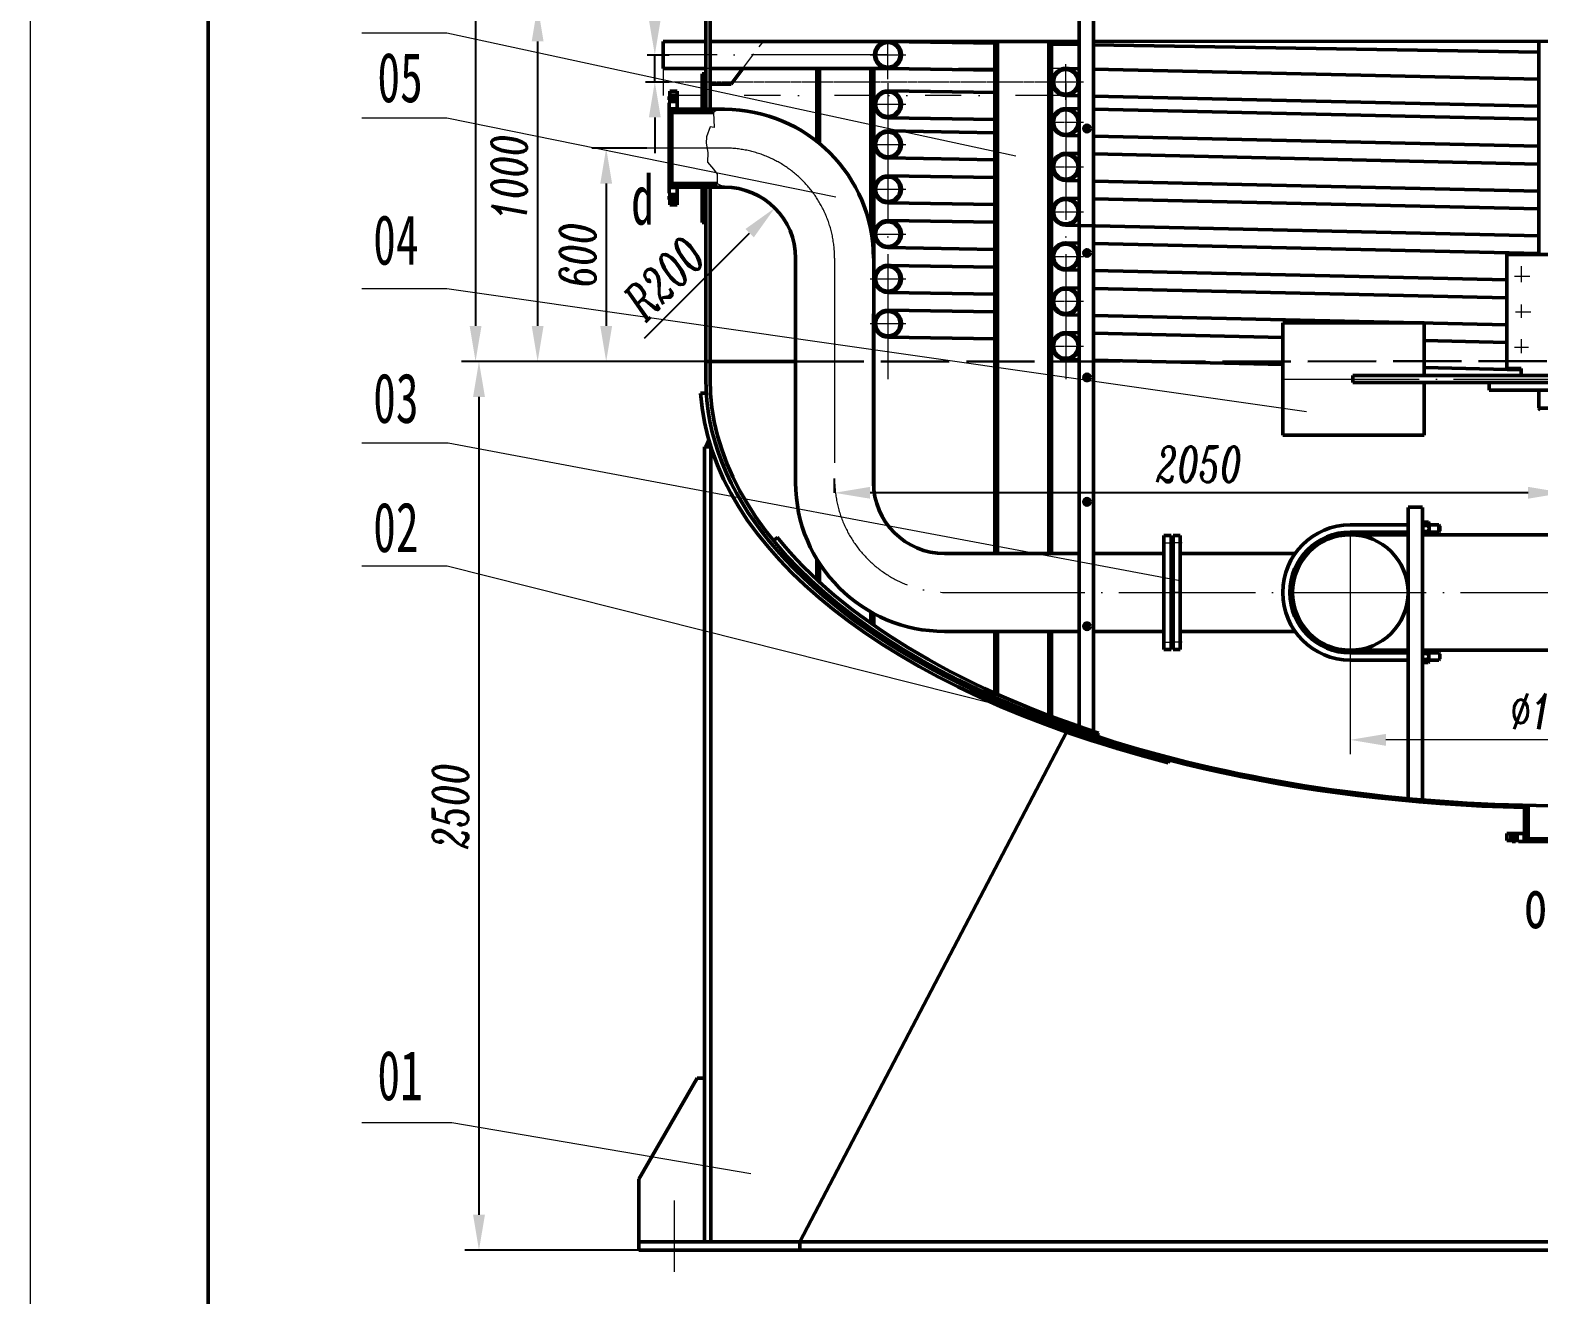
# Model space of a CAD drawing. Header units: millimetres. Extents: x 0 to 16820, y 0 to 23780.
# Drawn here: x 0 to 4242, y 2941 to 6498 of the extents above; entities that cross this region are included whole.
import ezdxf

# ---------------------------------------------------------------- set-up
doc = ezdxf.new("R2010")
doc.units = ezdxf.units.MM
doc.header["$LTSCALE"] = 4
for name, pattern in [('ACAD_ISO02W100', [15, 12, -3]), ('ACAD_ISO04W100', [30, 24, -3, 0, -3]), ('CENTER', [2, 1.25, -0.25, 0.25, -0.25]), ('DIVIDE2', [15.875, 6.35, -3.175, 0, -3.175, 0, -3.175]), ('HIDDEN2', [4.7625, 3.175, -1.5875])]:
    doc.linetypes.add(name, pattern=pattern)
for name, color, linetype, lineweight in [('中心线', 1, 'CENTER', 13), ('双点划线', 6, 'DIVIDE2', 15), ('尺寸线', 2, 'Continuous', 15), ('点划线', 1, 'ACAD_ISO04W100', 15), ('粗实线', 3, 'Continuous', 50), ('细实线', 5, 'Continuous', 15), ('虚线', 4, 'ACAD_ISO02W100', 30), ('虚线2', 8, 'HIDDEN2', 20)]:
    doc.layers.add(name, color=color, linetype=linetype, lineweight=lineweight)
doc.styles.add('DIM', font='italic.shx', dxfattribs={"width": 0.67})
doc.styles.add('汉字', font='SIMFANG.TTF', dxfattribs={"width": 0.67, "height": 100})
doc.dimstyles.new('机械', dxfattribs={"dimscale": 20, "dimtxt": 5, "dimasz": 5, "dimexe": 2, "dimexo": 0, "dimgap": 1.5, "dimtad": 1, "dimdec": 1, "dimdsep": 46, "dimtxsty": 'DIM', "dimcen": 2.5, "dimadec": 0, "dimazin": 0, "dimtfac": 1, "dimtdec": 1, "dimtmove": 0, "dimatfit": 3, "dimfxl": 0, "dimarcsym": 0})

# ---------------------------------------------------------------- blocks, each defined once
blk = doc.blocks.new('*D2')
at = {"layer": 'Defpoints', "color": 0, "ltscale": 4}
for p in [(1899.5, 18046.5), (1252.2, 5566.5), (1913.6, 5566.5)]:
    blk.add_point(p, dxfattribs=at)
at = {"layer": '尺寸线', "color": 0, "lineweight": -2, "ltscale": 4}
for p, q in [((1899.5, 18046.5), (1212.2, 18046.5)), ((1252.2, 17946.5), (1252.2, 5666.5)), ((1913.6, 5566.5), (1212.2, 5566.5))]:
    blk.add_line(p, q, dxfattribs=at)
at = {"layer": '尺寸线', "color": 0, "ltscale": 4}
for points in [[(1235.6, 17946.5), (1268.9, 17946.5), (1252.2, 18046.5)], [(1235.6, 5666.5), (1268.9, 5666.5), (1252.2, 5566.5)]]:
    blk.add_solid(points, dxfattribs=at)
at = {"layer": '尺寸线', "color": 0, "ltscale": 4, "insert": (1172.2, 12068.1), "char_height": 100, "attachment_point": 5, "rotation": 90, "style": 'DIM'}
blk.add_mtext('12480', dxfattribs=at)
blk = doc.blocks.new('*D6')
at = {"layer": 'Defpoints', "color": 0, "ltscale": 4}
for p in [(1899.5, 5566.5), (1261.8, 3066.5), (1711.5, 3066.5)]:
    blk.add_point(p, dxfattribs=at)
at = {"layer": '尺寸线', "color": 0, "lineweight": -2, "ltscale": 4}
for p, q in [((1899.5, 5566.5), (1221.8, 5566.5)), ((1261.8, 5466.5), (1261.8, 3166.5)), ((1711.5, 3066.5), (1221.8, 3066.5))]:
    blk.add_line(p, q, dxfattribs=at)
at = {"layer": '尺寸线', "color": 0, "ltscale": 4}
for points in [[(1245.2, 5466.5), (1278.5, 5466.5), (1261.8, 5566.5)], [(1245.2, 3166.5), (1278.5, 3166.5), (1261.8, 3066.5)]]:
    blk.add_solid(points, dxfattribs=at)
at = {"layer": '尺寸线', "color": 0, "ltscale": 4, "insert": (1181.8, 4316.5), "char_height": 100, "attachment_point": 5, "rotation": 90, "style": 'DIM'}
blk.add_mtext('2500', dxfattribs=at)
blk = doc.blocks.new('*D14')
at = {"layer": 'Defpoints', "color": 0, "ltscale": 4}
for p in [(1734.4, 6428.6), (1730.1, 6352.6), (1756.1, 6352.6)]:
    blk.add_point(p, dxfattribs=at)
at = {"layer": '尺寸线', "color": 0, "lineweight": -2, "ltscale": 4}
for p, q in [((1756.1, 6528.6), (1756.1, 6840.2)), ((1734.4, 6428.6), (1796.1, 6428.6)), ((1756.1, 6352.6), (1756.1, 6428.6)), ((1730.1, 6352.6), (1796.1, 6352.6)), ((1756.1, 6252.6), (1756.1, 6152.6))]:
    blk.add_line(p, q, dxfattribs=at)
at = {"layer": '尺寸线', "color": 0, "ltscale": 4}
for points in [[(1739.4, 6528.6), (1772.8, 6528.6), (1756.1, 6428.6)], [(1739.4, 6252.6), (1772.8, 6252.6), (1756.1, 6352.6)]]:
    blk.add_solid(points, dxfattribs=at)
at = {"layer": '尺寸线', "color": 0, "ltscale": 4, "insert": (1676.1, 6755.9), "char_height": 100, "attachment_point": 5, "rotation": 90, "style": 'DIM'}
blk.add_mtext('76', dxfattribs=at)
blk = doc.blocks.new('*D17')
at = {"layer": 'Defpoints', "color": 0, "ltscale": 4}
for p in [(1911.5, 6566.5), (1426.7, 5566.5), (1913.6, 5566.5)]:
    blk.add_point(p, dxfattribs=at)
at = {"layer": '尺寸线', "color": 0, "lineweight": -2, "ltscale": 4}
for p, q in [((1911.5, 6566.5), (1386.7, 6566.5)), ((1426.7, 6466.5), (1426.7, 5666.5)), ((1913.6, 5566.5), (1386.7, 5566.5))]:
    blk.add_line(p, q, dxfattribs=at)
at = {"layer": '尺寸线', "color": 0, "ltscale": 4}
for points in [[(1410.1, 6466.5), (1443.4, 6466.5), (1426.7, 6566.5)], [(1410.1, 5666.5), (1443.4, 5666.5), (1426.7, 5566.5)]]:
    blk.add_solid(points, dxfattribs=at)
at = {"layer": '尺寸线', "color": 0, "ltscale": 4, "insert": (1346.7, 6084.3), "char_height": 100, "attachment_point": 5, "rotation": 90, "style": 'DIM'}
blk.add_mtext('1000', dxfattribs=at)
blk = doc.blocks.new('*D32')
at = {"layer": 'Defpoints', "color": 0, "ltscale": 4}
for p in [(1733.6, 6166.5), (1619.5, 5566.5), (2025.8, 5566.5)]:
    blk.add_point(p, dxfattribs=at)
at = {"layer": '尺寸线', "color": 0, "lineweight": -2, "ltscale": 4}
for p, q in [((1733.6, 6166.5), (1579.5, 6166.5)), ((1619.5, 6066.5), (1619.5, 5666.5)), ((2025.8, 5566.5), (1579.5, 5566.5))]:
    blk.add_line(p, q, dxfattribs=at)
at = {"layer": '尺寸线', "color": 0, "ltscale": 4}
for points in [[(1602.8, 6066.5), (1636.1, 6066.5), (1619.5, 6166.5)], [(1602.8, 5666.5), (1636.1, 5666.5), (1619.5, 5566.5)]]:
    blk.add_solid(points, dxfattribs=at)
at = {"layer": '尺寸线', "color": 0, "ltscale": 4, "insert": (1539.5, 5866.5), "char_height": 100, "attachment_point": 5, "rotation": 90, "style": 'DIM'}
blk.add_mtext('600', dxfattribs=at)
blk = doc.blocks.new('*D37')
at = {"layer": 'Defpoints', "color": 0, "ltscale": 4}
for p in [(2093.5, 5997.9), (1952, 5856.5)]:
    blk.add_point(p, dxfattribs=at)
at = {"layer": '尺寸线', "color": 0, "lineweight": -2, "ltscale": 4}
blk.add_line((1726.9, 5631.4), (2022.8, 5927.2), dxfattribs=at)
at = {"layer": '尺寸线', "color": 0, "ltscale": 4}
blk.add_solid([(2011, 5939), (2034.5, 5915.4), (2093.5, 5997.9)], dxfattribs=at)
at = {"layer": '尺寸线', "color": 0, "ltscale": 4, "insert": (1782.9, 5800.5), "char_height": 100, "attachment_point": 5, "rotation": 45, "style": 'DIM'}
blk.add_mtext('R200', dxfattribs=at)
blk = doc.blocks.new('*D38')
at = {"layer": 'Defpoints', "color": 0, "ltscale": 4}
for p in [(2261.5, 5196.9), (2261.5, 5196.9), (4311.5, 5196.9)]:
    blk.add_point(p, dxfattribs=at)
at = {"layer": '尺寸线', "color": 0, "lineweight": -2, "ltscale": 4}
for p, q in [((2261.5, 5196.9), (2261.5, 5236.9)), ((4311.5, 5196.9), (4311.5, 5236.9)), ((4211.5, 5196.9), (2361.5, 5196.9))]:
    blk.add_line(p, q, dxfattribs=at)
at = {"layer": '尺寸线', "color": 0, "ltscale": 4}
for points in [[(2361.5, 5213.6), (2361.5, 5180.3), (2261.5, 5196.9)], [(4211.5, 5213.6), (4211.5, 5180.3), (4311.5, 5196.9)]]:
    blk.add_solid(points, dxfattribs=at)
at = {"layer": '尺寸线', "color": 0, "ltscale": 4, "insert": (3286.5, 5276.9), "char_height": 100, "attachment_point": 5, "style": 'DIM'}
blk.add_mtext('2050', dxfattribs=at)

msp = doc.modelspace()

# ---------------------------------------------------------------- hatches: boundary and pattern name
at = {"layer": '细实线', "ltscale": 4}
h = msp.add_hatch(dxfattribs=at)
h.set_pattern_fill('ANSI31', color=256, scale=0.5, style=0)
h.set_pattern_definition([(45, (-965.1833, -14471.4793), (-1.12253202, 1.12253202), [])])
h.paths.add_polyline_path([(2962.12, 6221.52, 1), (2980.12, 6221.52, 1)])
h = msp.add_hatch(dxfattribs=at)
h.set_pattern_fill('ANSI31', color=256, scale=0.5, style=0)
h.set_pattern_definition([(45, (-965.1833, -14821.4793), (-1.12253202, 1.12253202), [])])
h.paths.add_polyline_path([(2962.12, 5871.52, 1), (2980.12, 5871.52, 1)])
h = msp.add_hatch(dxfattribs=at)
h.set_pattern_fill('ANSI31', color=256, scale=0.5, style=0)
h.set_pattern_definition([(45, (-965.1833, -15171.4793), (-1.12253202, 1.12253202), [])])
h.paths.add_polyline_path([(2962.12, 5521.52, 1), (2980.12, 5521.52, 1)])
h = msp.add_hatch(dxfattribs=at)
h.set_pattern_fill('ANSI31', color=256, scale=0.5, style=0)
h.set_pattern_definition([(45, (-965.1833, -15521.4793), (-1.12253202, 1.12253202), [])])
h.paths.add_polyline_path([(2962.12, 5171.52, 1), (2980.12, 5171.52, 1)])
h = msp.add_hatch(dxfattribs=at)
h.set_pattern_fill('ANSI31', color=256, scale=0.5, style=0)
h.set_pattern_definition([(45, (-965.1833, -15871.4793), (-1.12253202, 1.12253202), [])])
h.paths.add_polyline_path([(2962.12, 4821.52, 1), (2980.12, 4821.52, 1)])

# ---------------------------------------------------------------- linework, layer by layer
at = {"layer": '中心线'}
for p, q in [((2911.54, 6302.63), (2911.54, 6402.63)), ((1730.12, 6352.63), (2961.54, 6352.63)), ((2861.54, 6352.63), (2961.54, 6352.63)), ((2861.54, 6239.63), (2961.54, 6239.63)), ((2861.54, 6113.63), (2961.54, 6113.63)), ((2861.54, 5987.63), (2961.54, 5987.63)), ((2861.54, 5861.63), (2961.54, 5861.63)), ((2861.54, 5735.63), (2961.54, 5735.63)), ((2861.54, 5609.63), (2961.54, 5609.63)), ((3182.54, 5056.52), (3214.54, 5056.52)), ((3238.54, 5056.52), (3206.54, 5056.52)), ((3182.54, 4776.52), (3214.54, 4776.52)), ((3238.54, 4776.52), (3206.54, 4776.52))]:
    msp.add_line(p, q, dxfattribs=at)
at = {"layer": '双点划线', "ltscale": 4}
for p, q in [((2411.54, 6390.63), (1779.54, 6390.63)), ((1779.54, 6390.63), (1779.54, 6314.63)), ((2711.71, 6390.63), (1779.54, 6390.63)), ((2911.54, 6390.63), (2871.71, 6390.63)), ((1899.54, 6314.63), (1779.54, 6314.63)), ((2871.71, 6314.63), (1911.54, 6314.63)), ((2911.54, 6314.63), (2871.71, 6314.63))]:
    msp.add_line(p, q, dxfattribs=at)
at = {"layer": '尺寸线', "ltscale": 4}
for p, q in [((1171.75, 6489.78), (932.51, 6489.78)), ((1171.75, 6489.78), (932.51, 6489.78)), ((2771.15, 6143.65), (1171.75, 6489.78)), ((2771.15, 6143.65), (1171.75, 6489.78)), ((1171.75, 6250.15), (932.51, 6250.15)), ((1171.75, 6250.15), (932.51, 6250.15)), ((2264.68, 6028.27), (1171.75, 6250.15)), ((2264.68, 6028.27), (1171.75, 6250.15)), ((1171.75, 5770.9), (932.51, 5770.9)), ((1171.75, 5770.9), (932.51, 5770.9)), ((3588.63, 5424.77), (1171.75, 5770.9)), ((3588.63, 5424.77), (1171.75, 5770.9)), ((1174.82, 5336.71), (932.51, 5336.71)), ((1174.82, 5336.71), (932.51, 5336.71)), ((3237.51, 4948.05), (1174.82, 5336.71)), ((3237.51, 4948.05), (1174.82, 5336.71)), ((1172.72, 4990.25), (932.51, 4990.25)), ((1172.72, 4990.25), (932.51, 4990.25)), ((2834.96, 4571.41), (1172.72, 4990.25)), ((2834.96, 4571.41), (1172.72, 4990.25)), ((3711.54, 4754.02), (3711.54, 4462.04)), ((4811.54, 4502.04), (3811.54, 4502.04)), ((1185.69, 3424.96), (932.51, 3424.96)), ((1185.69, 3424.96), (932.51, 3424.96)), ((2026.2, 3281.62), (1185.69, 3424.96)), ((2026.2, 3281.62), (1185.69, 3424.96))]:
    msp.add_line(p, q, dxfattribs=at)
at = {"layer": '尺寸线'}
for p, q in [((1899.54, 5566.52), (1482.15, 5566.52)), ((1899.54, 5566.52), (1482.15, 5566.52)), ((1899.54, 5566.52), (1485.01, 5566.52)), ((1899.54, 5566.52), (1485.01, 5566.52)), ((1913.62, 5566.52), (1703.49, 5566.52)), ((1913.62, 5566.52), (1703.49, 5566.52))]:
    msp.add_line(p, q, dxfattribs=at)
at = {"layer": '尺寸线', "ltscale": 4}
msp.add_solid([(3811.54, 4518.71), (3811.54, 4485.37), (3711.54, 4502.04)], dxfattribs=at)
at = {"layer": '点划线', "ltscale": 4}
for p, q in [((2411.54, 6360.63), (2411.54, 6460.63)), ((2411.54, 6428.63), (1734.41, 6428.63)), ((2411.54, 6428.63), (2230.77, 6428.63)), ((2361.54, 6428.63), (2461.54, 6428.63)), ((2411.54, 6348.63), (2411.54, 5516.57)), ((2411.54, 6348.63), (2411.54, 5516.57)), ((2911.54, 6348.63), (2911.54, 5516.62)), ((2911.54, 6348.63), (2911.54, 5516.62)), ((2361.54, 6289.63), (2461.54, 6289.63)), ((2361.54, 6176.63), (2461.54, 6176.63)), ((2361.54, 6176.63), (2461.54, 6176.63)), ((2361.54, 6050.63), (2461.54, 6050.63)), ((2361.54, 6050.63), (2461.54, 6050.63)), ((2361.54, 5924.63), (2461.54, 5924.63)), ((2361.54, 5924.63), (2461.54, 5924.63)), ((2361.54, 5798.63), (2461.54, 5798.63)), ((2361.54, 5798.63), (2461.54, 5798.63)), ((2361.54, 5672.63), (2461.54, 5672.63)), ((2361.54, 5672.63), (2461.54, 5672.63)), ((3521.54, 5516.77), (5101.54, 5516.77)), ((3521.54, 5516.77), (5101.54, 5516.77)), ((2581.04, 4916.52), (5074.04, 4916.52)), ((1811.54, 3006.1), (1811.54, 3206.1))]:
    msp.add_line(p, q, dxfattribs=at)
at = {"layer": '点划线', "ltscale": 6}
for p, q in [((1823.68, 6306.52), (1791.68, 6306.52)), ((1952.04, 6166.52), (1733.56, 6166.52)), ((1952.04, 6166.52), (1763.8, 6166.52)), ((1818.68, 6166.52), (1796.68, 6166.52)), ((1818.68, 6166.52), (1796.68, 6166.52)), ((1823.68, 6026.52), (1791.68, 6026.52)), ((2261.54, 5857.02), (2261.54, 5236.02)), ((4192.93, 5789.07), (4192.93, 5834.74)), ((4192.93, 5789.07), (4192.93, 5834.74)), ((4172.92, 5806.19), (4215.8, 5806.19)), ((4172.92, 5806.19), (4215.8, 5806.19)), ((4192.93, 5689.15), (4192.93, 5726.26)), ((4192.93, 5689.15), (4192.93, 5726.26)), ((4175.78, 5706.28), (4218.65, 5706.28)), ((4175.78, 5706.28), (4218.65, 5706.28)), ((4172.92, 5606.37), (4212.94, 5606.37)), ((4172.92, 5606.37), (4212.94, 5606.37)), ((4192.93, 5589.24), (4192.93, 5629.21)), ((4192.93, 5589.24), (4192.93, 5629.21)), ((3711.54, 5079.02), (3711.54, 4754.02)), ((3711.54, 5079.02), (3711.54, 4754.02)), ((3187.54, 4916.52), (3209.54, 4916.52)), ((3187.54, 4916.52), (3209.54, 4916.52)), ((3233.54, 4916.52), (3211.54, 4916.52)), ((3233.54, 4916.52), (3211.54, 4916.52)), ((4171.54, 4243.52), (4171.54, 4211.52))]:
    msp.add_line(p, q, dxfattribs=at)
msp.add_arc((1952.04, 5857.02), 309.5, 0, 90, dxfattribs=at)
at = {"layer": '点划线', "ltscale": 4}
msp.add_arc((2581.04, 5236.02), 319.5, 180, 270, dxfattribs=at)
at = {"layer": '粗实线'}
msp.add_line((500, 23580), (500, 200), dxfattribs=at)
msp.add_line((500, 23580), (500, 200), dxfattribs=at)
at = {"layer": '粗实线', "ltscale": 4}
for p, q in [((2989.54, 4525.71), (2989.54, 7551.96)), ((2949.54, 4539.31), (2949.54, 7538.39)), ((1779.54, 6466.67), (1779.54, 6390.63)), ((1899.54, 6466.66), (1779.54, 6466.67)), ((2410.28, 6466.61), (1911.54, 6466.66)), ((2949.54, 6466.62), (1911.54, 6466.52)), ((2711.71, 6461.65), (2411.54, 6466.63)), ((2711.71, 5026.02), (2711.71, 6466.62)), ((2719.71, 5026.02), (2719.71, 6466.62)), ((2863.71, 5026.02), (2863.71, 6466.62)), ((2871.71, 5026.02), (2871.71, 6466.62)), ((2949.54, 6457.71), (2871.71, 6459)), ((6711.54, 6467.01), (2989.54, 6466.63)), ((4241.54, 6436.29), (2989.54, 6457.05)), ((4241.54, 6466.76), (4241.54, 5866.77)), ((1779.54, 6390.63), (1899.54, 6390.63)), ((1899.54, 6375.52), (1889.54, 6375.52)), ((1889.54, 6375.52), (1889.54, 6275.52)), ((1911.54, 6390.63), (2411.54, 6390.62)), ((1970.56, 6346.52), (2003.95, 6390.63)), ((1970.56, 6346.52), (1990.33, 6372.63)), ((2211.54, 6185.49), (2211.54, 6390.63)), ((2219.54, 6179.01), (2219.54, 6390.63)), ((2363.54, 5935.44), (2363.54, 6390.63)), ((2371.54, 5211.88), (2371.54, 6390.63)), ((2711.71, 6385.65), (2410.91, 6390.64)), ((2871.71, 5026.02), (2871.71, 6366.62)), ((2949.54, 6389.77), (2911.54, 6390.63)), ((2949.54, 6389.77), (2911.54, 6390.63)), ((4241.54, 6360.7), (2989.54, 6388.87)), ((4241.54, 6360.7), (2989.54, 6388.87)), ((4241.54, 6366.76), (4241.54, 5866.77)), ((1911.54, 6346.52), (1970.56, 6346.52)), ((1911.54, 6346.52), (1970.56, 6346.52)), ((2711.71, 6322.65), (2411.54, 6327.63)), ((2949.54, 6313.77), (2911.54, 6314.63)), ((2949.54, 6313.77), (2911.54, 6314.63)), ((2949.54, 6276.77), (2911.54, 6277.63)), ((2949.54, 6276.77), (2911.54, 6277.63)), ((4241.54, 6284.7), (2989.54, 6312.87)), ((4241.54, 6284.7), (2989.54, 6312.87)), ((1803.68, 6276.21), (1803.68, 6056.52)), ((2711.71, 6246.65), (2410.91, 6251.64)), ((4241.54, 6247.7), (2989.54, 6275.87)), ((4241.54, 6247.7), (2989.54, 6275.87)), ((2711.71, 6209.65), (2411.54, 6214.63)), ((2949.54, 6200.77), (2911.54, 6201.63)), ((2949.54, 6200.77), (2911.54, 6201.63)), ((4241.54, 6171.7), (2989.54, 6199.87)), ((4241.54, 6171.7), (2989.54, 6199.87)), ((2949.54, 6150.77), (2911.54, 6151.63)), ((2949.54, 6150.77), (2911.54, 6151.63)), ((2711.71, 6133.65), (2410.91, 6138.64)), ((4241.54, 6121.7), (2989.54, 6149.87)), ((4241.54, 6121.7), (2989.54, 6149.87)), ((2711.71, 6083.65), (2411.54, 6088.63)), ((2949.54, 6074.77), (2911.54, 6075.63)), ((2949.54, 6074.77), (2911.54, 6075.63)), ((4241.54, 6045.7), (2989.54, 6073.87)), ((4241.54, 6045.7), (2989.54, 6073.87)), ((1889.54, 5957.52), (1889.54, 6056.52)), ((2949.54, 6024.77), (2911.54, 6025.63)), ((2949.54, 6024.77), (2911.54, 6025.63)), ((4241.54, 5995.7), (2989.54, 6023.87)), ((4241.54, 5995.7), (2989.54, 6023.87)), ((2711.71, 6007.65), (2410.91, 6012.64)), ((1899.54, 5957.52), (1889.54, 5957.52)), ((2711.71, 5957.65), (2411.54, 5962.63)), ((4241.54, 5919.7), (2911.54, 5949.63)), ((4241.54, 5919.7), (2911.54, 5949.63)), ((2949.54, 5898.77), (2911.54, 5899.63)), ((2949.54, 5898.77), (2911.54, 5899.63)), ((4241.54, 5869.7), (2989.54, 5897.87)), ((4241.54, 5869.7), (2989.54, 5897.87)), ((2152.04, 5856.52), (2152.04, 5226.02)), ((2711.71, 5881.65), (2410.91, 5886.64)), ((4151.54, 5866.77), (4471.54, 5866.77)), ((4151.54, 5546.77), (4151.54, 5866.77)), ((4151.54, 5866.77), (4471.54, 5866.77)), ((4151.54, 5546.77), (4151.54, 5866.77)), ((2711.71, 5831.65), (2411.54, 5836.63)), ((2949.54, 5822.77), (2911.54, 5823.63)), ((2949.54, 5822.77), (2911.54, 5823.63)), ((4151.54, 5795.73), (2989.54, 5821.87)), ((4151.54, 5795.73), (2989.54, 5821.87)), ((2949.54, 5772.77), (2911.54, 5773.63)), ((2949.54, 5772.77), (2911.54, 5773.63)), ((4151.54, 5745.73), (2989.54, 5771.87)), ((4151.54, 5745.73), (2989.54, 5771.87)), ((2711.71, 5755.65), (2410.91, 5760.64)), ((2371.04, 5700.75), (2371.04, 5226.02)), ((2711.71, 5705.65), (2411.54, 5710.63)), ((2949.54, 5696.77), (2911.54, 5697.63)), ((2949.54, 5696.77), (2911.54, 5697.63)), ((4151.54, 5669.73), (2989.54, 5695.87)), ((4151.54, 5669.73), (2989.54, 5695.87)), ((2949.54, 5646.77), (2911.54, 5647.63)), ((2949.54, 5646.77), (2911.54, 5647.63)), ((3521.54, 5633.9), (2989.54, 5645.87)), ((3521.54, 5633.9), (2989.54, 5645.87)), ((3919.54, 5674.77), (3521.54, 5674.77)), ((3521.54, 5674.77), (3521.54, 5358.77)), ((3919.54, 5674.77), (3521.54, 5674.77)), ((3521.54, 5674.77), (3521.54, 5358.77)), ((3919.54, 5526.77), (3919.54, 5674.77)), ((3919.54, 5526.77), (3919.54, 5674.77)), ((2711.71, 5629.65), (2410.91, 5634.64)), ((4151.54, 5619.73), (3919.54, 5624.95)), ((4151.54, 5619.73), (3919.54, 5624.95)), ((2949.54, 5570.77), (2911.54, 5571.63)), ((2949.54, 5570.77), (2911.54, 5571.63)), ((3521.54, 5557.9), (2989.54, 5569.87)), ((3521.54, 5557.9), (2989.54, 5569.87)), ((4904.54, 5526.77), (3718.54, 5526.77)), ((3718.54, 5526.77), (3718.54, 5506.77)), ((4904.54, 5526.77), (3718.54, 5526.77)), ((3718.54, 5526.77), (3718.54, 5506.77)), ((4191.54, 5542.83), (3919.54, 5548.95)), ((4191.54, 5542.83), (3919.54, 5548.95)), ((4191.54, 5546.77), (4151.54, 5546.77)), ((4191.54, 5546.77), (4151.54, 5546.77)), ((4191.54, 5526.77), (4191.54, 5546.77)), ((4191.54, 5526.77), (4191.54, 5546.77)), ((3718.54, 5506.77), (4904.54, 5506.77)), ((3718.54, 5506.77), (4904.54, 5506.77)), ((3919.54, 5358.77), (3919.54, 5506.77)), ((3919.54, 5358.77), (3919.54, 5506.77)), ((4521.54, 5506.77), (4101.54, 5506.77)), ((4101.54, 5506.77), (4101.54, 5485.13)), ((4521.54, 5506.77), (4101.54, 5506.77)), ((4101.54, 5506.77), (4101.54, 5485.13)), ((4101.54, 5485.13), (4521.54, 5485.13)), ((4101.54, 5485.13), (4521.54, 5485.13)), ((4241.54, 5485.13), (4241.54, 5435.34)), ((4241.54, 5485.13), (4241.54, 5435.34)), ((4241.54, 5435.34), (4246.54, 5430.34)), ((4241.54, 5435.34), (4381.54, 5435.34)), ((4241.54, 5435.34), (4246.54, 5430.34)), ((4241.54, 5435.34), (4381.54, 5435.34)), ((1899.54, 5326.39), (1907.9, 5345.1)), ((3521.54, 5358.77), (3919.54, 5358.77)), ((3521.54, 5358.77), (3919.54, 5358.77)), ((1913.54, 5326.39), (1895.54, 5326.39)), ((3914.04, 5156.52), (3874.04, 5156.52)), ((3914.04, 5156.52), (3874.04, 5156.52)), ((3874.04, 4336.62), (3874.04, 5155.67)), ((3874.04, 4336.62), (3874.04, 5155.67)), ((3914.04, 5155.67), (3914.04, 4333.09)), ((3914.04, 5155.67), (3914.04, 4333.09)), ((3711.54, 5106.52), (3874.04, 5106.52)), ((3711.54, 5106.52), (3874.04, 5106.52)), ((3914.04, 5106.52), (3915.06, 5106.52)), ((3914.04, 5106.52), (3915.06, 5106.52)), ((3915.06, 5111.58), (3916.4, 5113.91)), ((3915.06, 5111.58), (3916.4, 5113.91)), ((3915.06, 5111.58), (3916.4, 5113.91)), ((3915.06, 5111.58), (3916.4, 5113.91)), ((3915.06, 5081.58), (3915.06, 5111.58)), ((3915.06, 5081.58), (3915.06, 5111.58)), ((3915.06, 5081.58), (3915.06, 5111.58)), ((3915.06, 5081.58), (3915.06, 5111.58)), ((3931.72, 5113.91), (3916.4, 5113.91)), ((3931.72, 5113.91), (3916.4, 5113.91)), ((3931.72, 5113.91), (3916.4, 5113.91)), ((3931.72, 5113.91), (3916.4, 5113.91)), ((3931.72, 5105.25), (3916.4, 5105.25)), ((3931.72, 5105.25), (3916.4, 5105.25)), ((3931.72, 5105.25), (3916.4, 5105.25)), ((3931.72, 5105.25), (3916.4, 5105.25)), ((3933.06, 5111.58), (3931.72, 5113.91)), ((3933.06, 5111.58), (3931.72, 5113.91)), ((3933.06, 5111.58), (3931.72, 5113.91)), ((3933.06, 5111.58), (3931.72, 5113.91)), ((3933.06, 5081.58), (3933.06, 5111.58)), ((3933.06, 5081.58), (3933.06, 5111.58)), ((3933.06, 5081.58), (3933.06, 5111.58)), ((3933.06, 5081.58), (3933.06, 5111.58)), ((3933.06, 5106.52), (3960.17, 5106.52)), ((3933.06, 5106.52), (3960.17, 5106.52)), ((3960.17, 5106.52), (3960.17, 5086.52)), ((3960.17, 5106.52), (3963.17, 5103.52)), ((3960.17, 5106.52), (3960.17, 5086.52)), ((3960.17, 5106.52), (3963.17, 5103.52)), ((3963.17, 5089.52), (3963.17, 5103.52)), ((3963.17, 5089.52), (3963.17, 5103.52)), ((2089.92, 5062.53), (2100.64, 5071.19)), ((2089.92, 5062.53), (2100.64, 5071.19)), ((3711.54, 5086.52), (3874.04, 5086.52)), ((3711.54, 5086.52), (3874.04, 5086.52)), ((3874.04, 5079.02), (3711.54, 5079.02)), ((3874.04, 5079.02), (3711.54, 5079.02)), ((3914.04, 5086.52), (3915.06, 5086.52)), ((3914.04, 5086.52), (3915.06, 5086.52)), ((4311.54, 5079.02), (3914.04, 5079.02)), ((3916.4, 5079.26), (3915.06, 5081.58)), ((3916.4, 5079.26), (3915.06, 5081.58)), ((3916.4, 5079.26), (3915.06, 5081.58)), ((3916.4, 5079.26), (3915.06, 5081.58)), ((3931.72, 5087.92), (3916.4, 5087.92)), ((3931.72, 5087.92), (3916.4, 5087.92)), ((3931.72, 5087.92), (3916.4, 5087.92)), ((3931.72, 5087.92), (3916.4, 5087.92)), ((3931.72, 5079.26), (3916.4, 5079.26)), ((3931.72, 5079.26), (3916.4, 5079.26)), ((3931.72, 5079.26), (3916.4, 5079.26)), ((3931.72, 5079.26), (3916.4, 5079.26)), ((3931.72, 5079.26), (3933.06, 5081.58)), ((3931.72, 5079.26), (3933.06, 5081.58)), ((3931.72, 5079.26), (3933.06, 5081.58)), ((3931.72, 5079.26), (3933.06, 5081.58)), ((3933.06, 5086.52), (3960.17, 5086.52)), ((3933.06, 5086.52), (3960.17, 5086.52)), ((3960.17, 5086.52), (3963.17, 5089.52)), ((3960.17, 5086.52), (3963.17, 5089.52)), ((2211.54, 4952.94), (2211.54, 5010.79)), ((2571.04, 5026.02), (2949.54, 5026.02)), ((2989.54, 5026.02), (3187.54, 5026.02)), ((3233.54, 5026.02), (3556.27, 5026.02)), ((2219.54, 4945.57), (2219.54, 4997.96)), ((2363.54, 4830.11), (2363.54, 4862)), ((2371.54, 4824.48), (2371.54, 4857.56)), ((2371.54, 4824.48), (2371.54, 4857.56)), ((2571.04, 4807.02), (2949.54, 4807.02)), ((2711.71, 4633.74), (2711.71, 4807.02)), ((2719.71, 4630.14), (2719.71, 4807.02)), ((2863.71, 4570.57), (2863.71, 4807.02)), ((2871.71, 4567.53), (2871.71, 4807.02)), ((2871.71, 4567.53), (2871.71, 4807.02)), ((2989.54, 4807.02), (3187.54, 4807.02)), ((3233.54, 4807.02), (3556.27, 4807.02)), ((3874.04, 4754.02), (3711.54, 4754.02)), ((3874.04, 4754.02), (3711.54, 4754.02)), ((4311.54, 4754.02), (3914.04, 4754.02)), ((3914.14, 4751.7), (3915.48, 4754.02)), ((3914.14, 4751.7), (3915.48, 4754.02)), ((3914.14, 4751.7), (3915.48, 4754.02)), ((3914.14, 4751.7), (3915.48, 4754.02)), ((3914.14, 4721.7), (3914.14, 4751.7)), ((3914.14, 4721.7), (3914.14, 4751.7)), ((3914.14, 4721.7), (3914.14, 4751.7)), ((3914.14, 4721.7), (3914.14, 4751.7)), ((3930.8, 4754.02), (3915.48, 4754.02)), ((3930.8, 4754.02), (3915.48, 4754.02)), ((3930.8, 4754.02), (3915.48, 4754.02)), ((3930.8, 4754.02), (3915.48, 4754.02)), ((3932.14, 4751.7), (3930.8, 4754.02)), ((3932.14, 4751.7), (3930.8, 4754.02)), ((3932.14, 4751.7), (3930.8, 4754.02)), ((3932.14, 4751.7), (3930.8, 4754.02)), ((3932.14, 4721.7), (3932.14, 4751.7)), ((3932.14, 4721.7), (3932.14, 4751.7)), ((3932.14, 4721.7), (3932.14, 4751.7)), ((3932.14, 4721.7), (3932.14, 4751.7)), ((3711.54, 4746.52), (3874.04, 4746.52)), ((3711.54, 4746.52), (3874.04, 4746.52)), ((3711.54, 4726.52), (3874.04, 4726.52)), ((3711.54, 4726.52), (3874.04, 4726.52)), ((3914.04, 4746.52), (3960.08, 4746.52)), ((3914.04, 4746.52), (3960.08, 4746.52)), ((3914.04, 4726.52), (3960.08, 4726.52)), ((3914.04, 4726.52), (3960.08, 4726.52)), ((3915.48, 4719.38), (3914.14, 4721.7)), ((3915.48, 4719.38), (3914.14, 4721.7)), ((3915.48, 4719.38), (3914.14, 4721.7)), ((3915.48, 4719.38), (3914.14, 4721.7)), ((3930.8, 4745.36), (3915.48, 4745.36)), ((3930.8, 4745.36), (3915.48, 4745.36)), ((3930.8, 4745.36), (3915.48, 4745.36)), ((3930.8, 4745.36), (3915.48, 4745.36)), ((3930.8, 4728.04), (3915.48, 4728.04)), ((3930.8, 4728.04), (3915.48, 4728.04)), ((3930.8, 4728.04), (3915.48, 4728.04)), ((3930.8, 4728.04), (3915.48, 4728.04)), ((3930.8, 4719.38), (3915.48, 4719.38)), ((3930.8, 4719.38), (3915.48, 4719.38)), ((3930.8, 4719.38), (3915.48, 4719.38)), ((3930.8, 4719.38), (3915.48, 4719.38)), ((3930.8, 4719.38), (3932.14, 4721.7)), ((3930.8, 4719.38), (3932.14, 4721.7)), ((3930.8, 4719.38), (3932.14, 4721.7)), ((3930.8, 4719.38), (3932.14, 4721.7)), ((3960.08, 4746.52), (3963.08, 4743.52)), ((3960.08, 4746.52), (3963.08, 4743.52)), ((3960.08, 4726.52), (3963.08, 4729.52)), ((3960.08, 4726.52), (3963.08, 4729.52)), ((3963.08, 4743.52), (3963.08, 4729.52)), ((3963.08, 4743.52), (3963.08, 4729.52)), ((2163.54, 3090.52), (2913.54, 4524.05)), ((2999.84, 4511.6), (3003.01, 4521.26)), ((2999.84, 4511.6), (3003.01, 4521.26)), ((4201.54, 4223.52), (4421.54, 4223.52)), ((1875.54, 3550.57), (1711.54, 3266.52)), ((1875.54, 3550.57), (1895.54, 3550.57)), ((1711.54, 3066.52), (1711.54, 3266.52)), ((1711.54, 3090.52), (6911.54, 3090.52)), ((1711.54, 3066.52), (6911.54, 3066.52)), ((2163.54, 3090.52), (2163.54, 3066.52))]:
    msp.add_line(p, q, dxfattribs=at)
at = {"layer": '粗实线', "ltscale": 6}
for p, q in [((1899.54, 6466.66), (1899.54, 7492.9)), ((1899.54, 6390.63), (1899.54, 7492.9)), ((1911.54, 6466.52), (1911.54, 7492.9)), ((1911.54, 6390.63), (1911.54, 7492.9)), ((1899.54, 6275.52), (1899.54, 6390.63)), ((1911.54, 6275.52), (1911.54, 6390.63)), ((1952.04, 6275.52), (1803.68, 6275.52)), ((1921.05, 6266.52), (1803.68, 6266.52)), ((1911.72, 6266.52), (1838.3, 6266.52)), ((1931.38, 6066.52), (1803.68, 6066.52)), ((1911.72, 6066.52), (1850.36, 6066.52)), ((1952.04, 6056.52), (1803.68, 6056.52)), ((1911.94, 6056.52), (1818.68, 6056.52)), ((1899.54, 5516.52), (1899.54, 6056.52)), ((1911.54, 5516.52), (1911.54, 6056.52)), ((1899.54, 5516.52), (1899.54, 5900.75)), ((1911.54, 5516.52), (1911.54, 5900.75)), ((4201.54, 4317.78), (4201.54, 4238.52)), ((4201.54, 4317.78), (4201.54, 4223.52)), ((4211.54, 4317.56), (4211.54, 4258.13)), ((4211.54, 4317.56), (4211.54, 4223.52))]:
    msp.add_line(p, q, dxfattribs=at)
at = {"layer": '粗实线', "ltscale": 5}
for p, q in [((1818.68, 6326.52), (1798.68, 6326.52)), ((1798.68, 6326.52), (1798.68, 6293.52)), ((1818.68, 6326.52), (1798.68, 6326.52)), ((1798.68, 6326.52), (1798.68, 6293.52)), ((1818.68, 6277.27), (1818.68, 6326.52)), ((1818.68, 6277.27), (1818.68, 6326.52)), ((1823.68, 6306.52), (1791.68, 6306.52)), ((1798.68, 6293.52), (1796.68, 6293.52)), ((1796.68, 6293.52), (1796.68, 6039.52)), ((1798.68, 6293.52), (1796.68, 6293.52)), ((1796.68, 6293.52), (1796.68, 6039.52)), ((1818.68, 6315.52), (1798.68, 6315.52)), ((1818.68, 6315.52), (1798.68, 6315.52)), ((1818.68, 6297.52), (1798.68, 6297.52)), ((1818.68, 6297.52), (1798.68, 6297.52)), ((1818.68, 6277.27), (1796.68, 6277.27)), ((1818.68, 6277.27), (1796.68, 6277.27)), ((1823.68, 6026.52), (1791.68, 6026.52)), ((1818.68, 6055.77), (1796.68, 6055.77)), ((1818.68, 6055.77), (1796.68, 6055.77)), ((1798.68, 6039.52), (1796.68, 6039.52)), ((1798.68, 6039.52), (1796.68, 6039.52)), ((1798.68, 6006.52), (1798.68, 6039.52)), ((1798.68, 6006.52), (1798.68, 6039.52)), ((1818.68, 6035.52), (1798.68, 6035.52)), ((1818.68, 6035.52), (1798.68, 6035.52)), ((1818.68, 6006.52), (1818.68, 6055.77)), ((1818.68, 6006.52), (1818.68, 6055.77)), ((1818.68, 6017.52), (1798.68, 6017.52)), ((1818.68, 6017.52), (1798.68, 6017.52)), ((1798.68, 6006.52), (1818.68, 6006.52)), ((1798.68, 6006.52), (1818.68, 6006.52)), ((2152.04, 5566.52), (1899.54, 5566.52)), ((2152.04, 5566.52), (1899.54, 5566.52)), ((1885.02, 5477.5), (1902.28, 5477.5)), ((1885.02, 5477.5), (1902.28, 5477.5)), ((1895.54, 5326.39), (1895.54, 3090.52)), ((1913.54, 5326.39), (1913.54, 3090.52)), ((3187.54, 5076.52), (3207.54, 5076.52)), ((3187.54, 5076.52), (3207.54, 5076.52)), ((3187.54, 5027.27), (3187.54, 5076.52)), ((3187.54, 4807.02), (3187.54, 5076.52)), ((3207.54, 5076.52), (3207.54, 5043.52)), ((3207.54, 5076.52), (3207.54, 5043.52)), ((3213.54, 5076.52), (3213.54, 5043.52)), ((3233.54, 5076.52), (3213.54, 5076.52)), ((3213.54, 5076.52), (3213.54, 4789.52)), ((3233.54, 5076.52), (3213.54, 5076.52)), ((3233.54, 5027.27), (3233.54, 5076.52)), ((3233.54, 4807.02), (3233.54, 5076.52)), ((3207.54, 5043.52), (3209.54, 5043.52)), ((3207.54, 4756.52), (3207.54, 5043.52)), ((3207.54, 5043.52), (3209.54, 5043.52)), ((3209.54, 5043.52), (3209.54, 4789.52)), ((3209.54, 5043.52), (3209.54, 4789.52)), ((3211.54, 5043.52), (3211.54, 4789.52)), ((3213.54, 5043.52), (3211.54, 5043.52)), ((3211.54, 5043.52), (3211.54, 4789.52)), ((3213.54, 5043.52), (3211.54, 5043.52)), ((3187.54, 4756.52), (3187.54, 4805.77)), ((3187.54, 4756.52), (3187.54, 4805.77)), ((3233.54, 4756.52), (3233.54, 4807.02)), ((3233.54, 4756.52), (3233.54, 4805.77)), ((3207.54, 4756.52), (3187.54, 4756.52)), ((3207.54, 4756.52), (3187.54, 4756.52)), ((3207.54, 4789.52), (3209.54, 4789.52)), ((3207.54, 4756.52), (3207.54, 4789.52)), ((3207.54, 4789.52), (3209.54, 4789.52)), ((3213.54, 4789.52), (3211.54, 4789.52)), ((3213.54, 4789.52), (3211.54, 4789.52)), ((3213.54, 4756.52), (3213.54, 4789.52)), ((3213.54, 4756.52), (3213.54, 4789.52)), ((3213.54, 4756.52), (3233.54, 4756.52)), ((3213.54, 4756.52), (3233.54, 4756.52)), ((3199.53, 4437.3), (3202.42, 4446.17)), ((3199.53, 4437.3), (3202.42, 4446.17)), ((4171.54, 4243.52), (4171.54, 4211.52)), ((4151.54, 4238.52), (4151.54, 4218.52)), ((4151.54, 4238.52), (4151.54, 4218.52)), ((4201.54, 4238.52), (4151.54, 4238.52)), ((4201.54, 4238.52), (4151.54, 4238.52)), ((4151.54, 4218.52), (4184.54, 4218.52)), ((4151.54, 4218.52), (4184.54, 4218.52)), ((4162.54, 4238.52), (4162.54, 4218.52)), ((4162.54, 4238.52), (4162.54, 4218.52)), ((4180.54, 4238.52), (4180.54, 4218.52)), ((4180.54, 4238.52), (4180.54, 4218.52)), ((4184.54, 4218.52), (4184.54, 4216.52)), ((4184.54, 4218.52), (4184.54, 4216.52)), ((4184.54, 4216.52), (4438.54, 4216.52)), ((4184.54, 4216.52), (4438.54, 4216.52)), ((4200.79, 4238.52), (4200.79, 4216.52)), ((4200.79, 4238.52), (4200.79, 4216.52))]:
    msp.add_line(p, q, dxfattribs=at)
at = {"layer": '粗实线', "ltscale": 4}
for centre, radius in [((2411.54, 6428.63), 38), ((2411.54, 6428.63), 34.5), ((2911.54, 6352.63), 38), ((2911.54, 6352.63), 38), ((2911.54, 6352.63), 34.5), ((2411.54, 6289.63), 38), ((2411.54, 6289.63), 34.5), ((2911.54, 6239.63), 38), ((2911.54, 6239.63), 38), ((2911.54, 6239.63), 34.5), ((2411.54, 6176.63), 38), ((2411.54, 6176.63), 34.5), ((2971.12, 6221.52), 9), ((2911.54, 6113.63), 38), ((2911.54, 6113.63), 38), ((2911.54, 6113.63), 34.5), ((2411.54, 6050.63), 38), ((2411.54, 6050.63), 34.5), ((2911.54, 5987.63), 38), ((2911.54, 5987.63), 38), ((2911.54, 5987.63), 34.5), ((2411.54, 5924.63), 38), ((2411.54, 5924.63), 34.5), ((2911.54, 5861.63), 38), ((2911.54, 5861.63), 38), ((2911.54, 5861.63), 34.5), ((2971.12, 5871.52), 9), ((2411.54, 5798.63), 38), ((2411.54, 5798.63), 34.5), ((2911.54, 5735.63), 38), ((2911.54, 5735.63), 38), ((2911.54, 5735.63), 34.5), ((2411.54, 5672.63), 38), ((2411.54, 5672.63), 34.5), ((2911.54, 5609.63), 38), ((2911.54, 5609.63), 38), ((2911.54, 5609.63), 34.5), ((2971.12, 5521.52), 9), ((2971.12, 5171.52), 9), ((3711.54, 4916.52), 162.5), ((3711.54, 4916.52), 162.5), ((2971.12, 4821.52), 9)]:
    msp.add_circle(centre, radius, dxfattribs=at)
for centre, radius, start, end in [((1952.04, 5856.52), 419, 0, 90), ((1952.04, 5856.52), 200, 0, 90), ((2571.04, 5226.02), 419, 180, 270), ((2571.04, 5226.02), 200, 180, 270), ((3711.54, 4916.52), 190, 90, 270), ((3711.54, 4916.52), 190, 90, 270), ((3922.73, 5109.58), 7.67, 145.61575, 214.38425), ((3922.73, 5109.58), 7.67, 145.61575, 214.38425), ((3922.73, 5109.58), 7.67, 145.61575, 214.38425), ((3922.73, 5109.58), 7.67, 145.61575, 214.38425), ((3943.72, 5096.58), 28.66, 162.41205, 197.58795), ((3943.72, 5096.58), 28.66, 162.41205, 197.58795), ((3943.72, 5096.58), 28.66, 162.41205, 197.58795), ((3943.72, 5096.58), 28.66, 162.41205, 197.58795), ((3925.4, 5109.58), 7.67, 325.61575, 34.38425), ((3925.4, 5109.58), 7.67, 325.61575, 34.38425), ((3925.4, 5109.58), 7.67, 325.61575, 34.38425), ((3925.4, 5109.58), 7.67, 325.61575, 34.38425), ((3904.4, 5096.58), 28.66, 342.41205, 17.58795), ((3904.4, 5096.58), 28.66, 342.41205, 17.58795), ((3904.4, 5096.58), 28.66, 342.41205, 17.58795), ((3904.4, 5096.58), 28.66, 342.41205, 17.58795), ((3711.54, 4916.52), 170, 90, 270), ((3711.54, 4916.52), 170, 90, 270), ((3922.73, 5083.59), 7.67, 145.61575, 214.38425), ((3922.73, 5083.59), 7.67, 145.61575, 214.38425), ((3922.73, 5083.59), 7.67, 145.61575, 214.38425), ((3922.73, 5083.59), 7.67, 145.61575, 214.38425), ((3925.4, 5083.59), 7.67, 325.61575, 34.38425), ((3925.4, 5083.59), 7.67, 325.61575, 34.38425), ((3925.4, 5083.59), 7.67, 325.61575, 34.38425), ((3925.4, 5083.59), 7.67, 325.61575, 34.38425), ((3921.81, 4749.69), 7.67, 145.61575, 214.38425), ((3921.81, 4749.69), 7.67, 145.61575, 214.38425), ((3921.81, 4749.69), 7.67, 145.61575, 214.38425), ((3921.81, 4749.69), 7.67, 145.61575, 214.38425), ((3924.47, 4749.69), 7.67, 325.61575, 34.38425), ((3924.47, 4749.69), 7.67, 325.61575, 34.38425), ((3924.47, 4749.69), 7.67, 325.61575, 34.38425), ((3924.47, 4749.69), 7.67, 325.61575, 34.38425), ((3942.8, 4736.7), 28.66, 162.41205, 197.58795), ((3942.8, 4736.7), 28.66, 162.41205, 197.58795), ((3942.8, 4736.7), 28.66, 162.41205, 197.58795), ((3942.8, 4736.7), 28.66, 162.41205, 197.58795), ((3921.81, 4723.71), 7.67, 145.61575, 214.38425), ((3921.81, 4723.71), 7.67, 145.61575, 214.38425), ((3921.81, 4723.71), 7.67, 145.61575, 214.38425), ((3921.81, 4723.71), 7.67, 145.61575, 214.38425), ((3903.48, 4736.7), 28.66, 342.41205, 17.58795), ((3903.48, 4736.7), 28.66, 342.41205, 17.58795), ((3903.48, 4736.7), 28.66, 342.41205, 17.58795), ((3903.48, 4736.7), 28.66, 342.41205, 17.58795), ((3924.47, 4723.71), 7.67, 325.61575, 34.38425), ((3924.47, 4723.71), 7.67, 325.61575, 34.38425), ((3924.47, 4723.71), 7.67, 325.61575, 34.38425), ((3924.47, 4723.71), 7.67, 325.61575, 34.38425)]:
    msp.add_arc(centre, radius, start, end, dxfattribs=at)
at = {"layer": '粗实线', "ltscale": 6}
for centre, major_axis, ratio, start_param, end_param in [((4311.54, 5516.52), (-2412, 0), 0.5, 6.2831849, 7.8083605), ((4311.54, 5516.52), (-2412, 0), 0.5, 6.2831849, 7.8083605), ((4311.54, 5516.52), (-2400, 0), 0.5, 6.2831849, 9.4252018), ((4311.54, 5516.52), (-2400, 0), 0.5, 6.2831849, 9.4252018), ((4311.76, 5518.4), (2384.22, 1.88), 0.4999528, 3.5240835, 4.1310781), ((4311.76, 5518.4), (2384.22, 1.88), 0.4999528, 3.5240835, 4.1310781)]:
    msp.add_ellipse(centre, major_axis=major_axis, ratio=ratio, start_param=start_param, end_param=end_param, dxfattribs=at)
at = {"layer": '粗实线', "ltscale": 5}
msp.add_ellipse((4311.54, 5516.59), major_axis=(-2428, -0.07), ratio=0.5, start_param=0.032144, end_param=1.0950527, dxfattribs=at)
msp.add_ellipse((4311.54, 5516.59), major_axis=(-2428, -0.07), ratio=0.5, start_param=0.032144, end_param=1.0950527, dxfattribs=at)
at = {"layer": '细实线'}
msp.add_line((0, 23780), (0, 0), dxfattribs=at)
msp.add_line((0, 23780), (0, 0), dxfattribs=at)
at = {"layer": '细实线', "ltscale": 4}
for p, q in [((1935.52, 6276.52), (1921.05, 6266.52)), ((1921.05, 6266.52), (1923.2, 6224.15)), ((1901.4, 6197.76), (1900.37, 6180.2)), ((1911.5, 6226.53), (1901.4, 6197.76)), ((1923.2, 6224.15), (1911.5, 6226.53)), ((1900.37, 6180.2), (1905.54, 6154.38)), ((1905.54, 6154.38), (1904.5, 6126.5)), ((1905.54, 6154.38), (1905.54, 6154.38)), ((1904.5, 6126.5), (1921.05, 6106.88)), ((1921.05, 6106.88), (1931.38, 6093.45)), ((1931.38, 6093.45), (1931.38, 6066.52)), ((1931.38, 6066.52), (1953.09, 6056.52))]:
    msp.add_line(p, q, dxfattribs=at)
at = {"layer": '虚线', "ltscale": 4}
msp.add_line((2152.04, 5566.52), (6475.27, 5567.02), dxfattribs=at)
at = {"layer": '虚线2', "ltscale": 4}
msp.add_line((2003.95, 6390.63), (2061.42, 6466.53), dxfattribs=at)

# ---------------------------------------------------------------- texts
at = {"ltscale": 4, "style": '汉字', "width": 0.67}
for s, p in [('05', (976.17, 6295.42)), ('05', (976.17, 6295.42)), ('d', (1689.73, 5951.47)), ('04', (964.44, 5838.55)), ('04', (964.44, 5838.55)), ('03', (964.44, 5393.39)), ('03', (964.44, 5393.39)), ('02', (964.44, 5030.23)), ('02', (964.44, 5030.23)), ('o', (4200.51, 3972.41)), ('01', (976.17, 3488.47)), ('01', (976.17, 3488.47))]:
    msp.add_text(s, height=140, dxfattribs=at).set_placement(p)

# ---------------------------------------------------------------- dimensions: what is measured, and where the dimension line sits
at = {"layer": '尺寸线', "ltscale": 4}
for base, p1, p2, picture, middle in [((1252.25, 5566.52), (1899.54, 18046.52), (1913.62, 5566.52), '*D2', (1252.25, 12068.15)), ((1756.12, 6352.63), (1734.41, 6428.63), (1730.12, 6352.63), '*D14', (1756.12, 6755.92)), ((1426.73, 5566.52), (1911.54, 6566.52), (1913.62, 5566.52), '*D17', (1426.73, 6084.32))]:
    dim = msp.add_linear_dim(base=base, p1=p1, p2=p2, angle=90, dimstyle='机械', dxfattribs=at)
    dim.commit()
    dim.dimension.update_dxf_attribs({"geometry": picture, "text_midpoint": middle, "dimtype": 160})
dim = msp.add_linear_dim(base=(1619.47, 5566.52), p1=(1733.56, 6166.52), p2=(2025.79, 5566.52), angle=90, dimstyle='机械', dxfattribs=at)
dim.commit()
dim.dimension.update_dxf_attribs({"geometry": '*D32', "text_midpoint": (1539.47, 5866.52)})
dim = msp.add_radius_dim(center=(1952.04, 5856.52), mpoint=(2093.46, 5997.94), dimstyle='机械', dxfattribs=at)
dim.commit()
dim.dimension.update_dxf_attribs({"geometry": '*D37', "text_midpoint": (1839.46, 5743.93), "dimtype": 164})
dim = msp.add_linear_dim(base=(1261.82, 3066.52), p1=(1899.54, 5566.52), p2=(1711.54, 3066.52), angle=90, text='2500', dimstyle='机械', dxfattribs=at)
dim.commit()
dim.dimension.update_dxf_attribs({"geometry": '*D6', "text_midpoint": (1181.82, 4316.52)})
dim = msp.add_linear_dim(base=(2261.54, 5196.93), p1=(4311.54, 5196.93), p2=(2261.54, 5196.93), dimstyle='机械', dxfattribs=at)
dim.commit()
dim.dimension.update_dxf_attribs({"geometry": '*D38', "text_midpoint": (3286.54, 5276.93)})

# ---------------------------------------------------------------- next in the draw order: wipeouts: each hides what was drawn before it
at = {"ltscale": 4}
msp.add_wipeout([(4151.16, 4512.04), (4471.92, 4512.04), (4471.92, 4652.04), (4151.16, 4652.04)], dxfattribs=at).dxf.layer = '尺寸线'

# ---------------------------------------------------------------- next in the draw order: texts
at = {"layer": '尺寸线', "ltscale": 4, "insert": (4311.54, 4582.04), "char_height": 100, "attachment_point": 5, "style": 'DIM'}
msp.add_mtext('∅1200', dxfattribs=at)

doc.saveas('drawing.dxf')
